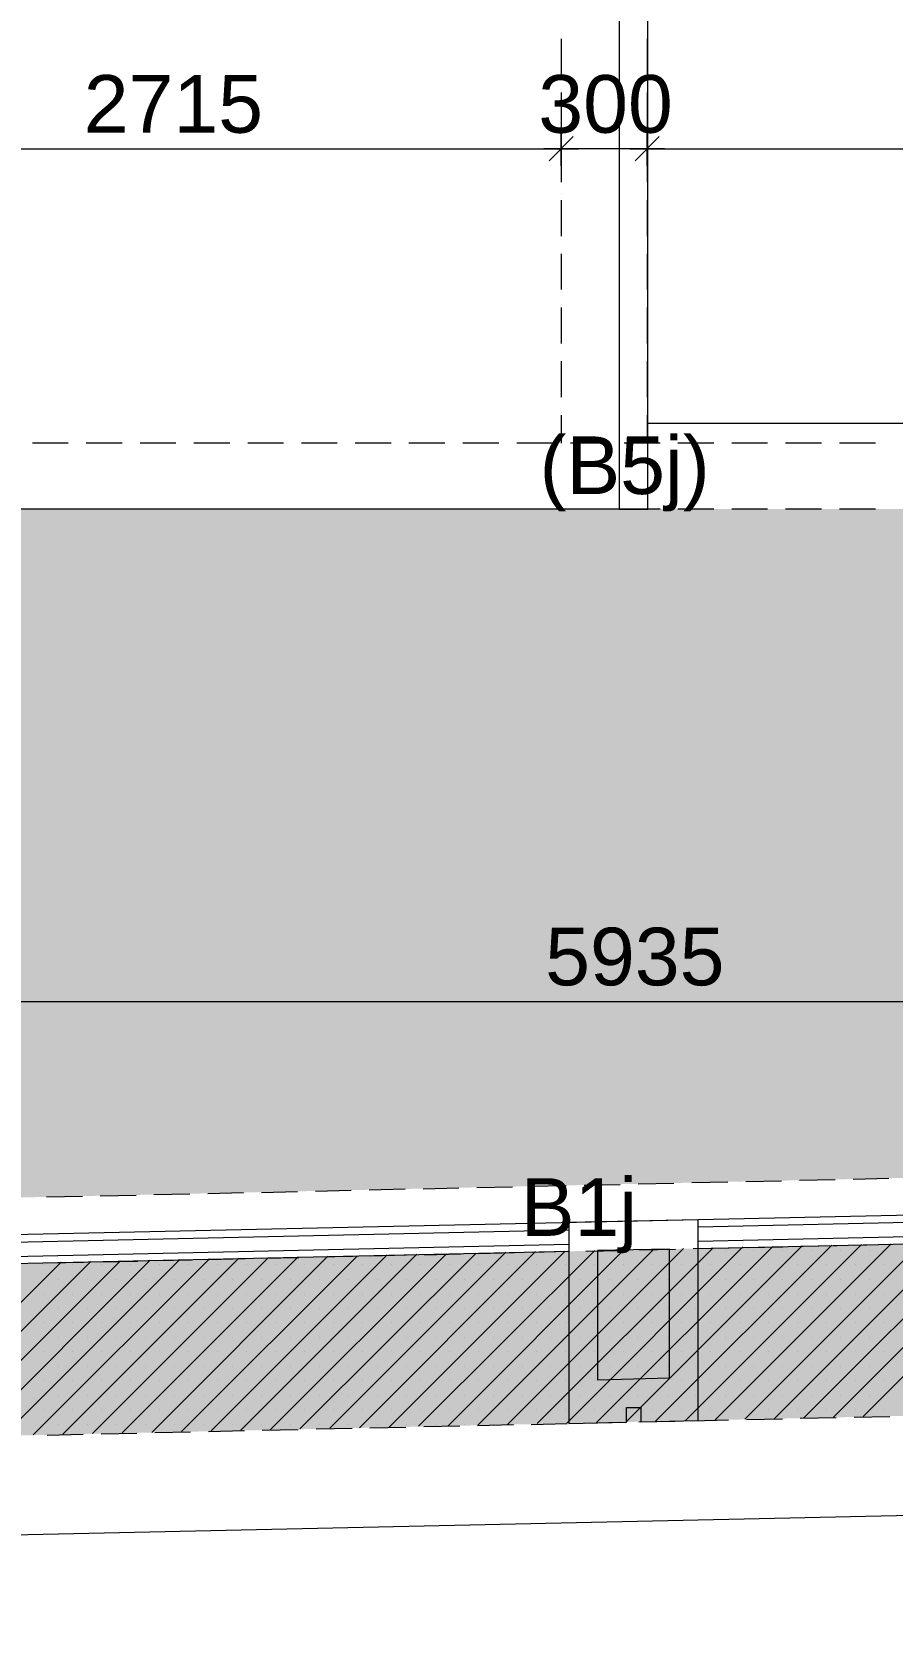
# Model space of a CAD drawing. Header units: millimetres. Extents: x -1303 to 98744, y -1303 to 90097.
# Drawn here: x 51375 to 54372, y 14373 to 19946 of the extents above; entities that cross this region are included whole.
import ezdxf

# ---------------------------------------------------------------- set-up
doc = ezdxf.new("R2010")
doc.units = ezdxf.units.MM
doc.layers.add('PDF_Geometry', color=7, linetype='Continuous')
doc.layers.add('PDF_Text', color=7, linetype='Continuous')
doc.layers.add('PDF_Solid Fills', color=192, linetype='Continuous', true_color=0xc2c0c0c0)
doc.styles.add('PDF ArialMT', font='arial.ttf')

msp = doc.modelspace()

# ---------------------------------------------------------------- hatches: boundary and pattern name
at = {"layer": 'PDF_Solid Fills', "true_color": 0x00007f}
h = msp.add_hatch(color=254, dxfattribs=at)
h.paths.add_polyline_path([(74624.31541, 16167.67383), (74624.31541, 15567.81796), (9799.46285, 14130.21454), (9804.28731, 14730.15409)], flags=0)
h.paths.add_polyline_path([(7404.275, 37242.73593), (8004.29925, 37242.73593), (8004.29925, 16872.72168), (7404.275, 16872.72168)], flags=0)
h.paths.add_polyline_path([(8004.29925, 16872.72168), (7983.4807, 16679.51365), (7983.31127, 16481.90264), (8004.55339, 16283.02302), (8047.46016, 16086.42856), (8111.52536, 15895.75776), (8195.3089, 15714.14292), (8297.03284, 15544.62953), (8413.99157, 15389.5038), (8546.60657, 15247.57974), (8696.06174, 15118.18072), (8860.41285, 15004.26957), (9037.28897, 14908.29987), (9223.47415, 14832.13321), (9415.6677, 14776.86981), (9610.40055, 14743.01796), (9804.28731, 14730.15409), (9799.46285, 14130.21454), (9584.16557, 14140.28601), (9363.53556, 14170.83718), (9140.28256, 14223.64598), (8917.70726, 14299.55851), (8699.36241, 14399.25246), (8488.88858, 14522.21955), (8289.92424, 14667.61267), (8106.02423, 14833.65595), (7940.23508, 15017.64068), (7795.09507, 15216.68973), (7672.21268, 15427.33299), (7572.77287, 15645.76255), (7497.02977, 15868.42256), (7444.47407, 16091.67659), (7414.09232, 16312.38925), (7404.275, 16527.68859), (7404.275, 16872.72168), (8004.29925, 16872.72168)], flags=0)
h.paths.add_polyline_path([(7194.30944, 37692.71099), (7194.30944, 80672.7138), (7694.3009, 80672.7138), (7694.3009, 37692.71099)], flags=0)
h = msp.add_hatch(color=254, dxfattribs=at)
h.paths.add_polyline_path([(12814.30857, 16872.72168), (12814.30857, 15026.95077), (9799.20871, 14960.09316), (9658.30121, 14967.03233), (9514.00728, 14987.42836), (9368.02118, 15022.38044), (9222.54335, 15072.39683), (9079.77321, 15137.90008), (8942.25007, 15218.63604), (8812.34276, 15314.0138), (8692.25382, 15422.7637), (8584.01219, 15543.36091), (8489.14272, 15673.68971), (8408.99871, 15811.5517), (8344.08741, 15954.57597), (8294.664, 16100.30898), (8260.38859, 16246.37773), (8240.58554, 16390.84108), (8234.23832, 16531.75065), (8234.23832, 16872.72168)], flags=0)
h.paths.add_polyline_path([(22479.26705, 17272.68137), (22479.26705, 15241.31724), (19209.26177, 15168.7901), (19209.26177, 17272.68137)], flags=0)
h.paths.add_polyline_path([(25959.23687, 17272.68137), (25959.23687, 15322.73089), (22709.2898, 15246.39481), (22709.2898, 17272.68137)], flags=0)
h.paths.add_polyline_path([(32124.25101, 18282.73679), (32124.25101, 15455.26118), (26189.25962, 15327.89318), (26189.25962, 18282.73679)], flags=0)
h.paths.add_polyline_path([(36934.25928, 16872.72168), (36934.25928, 15561.8943), (32354.27376, 15460.33875), (32354.27376, 16872.72168)], flags=0)
h.paths.add_polyline_path([(50274.26033, 16872.72168), (50274.26033, 15857.75915), (45694.27273, 15756.20359), (45694.27273, 16872.72168)], flags=0)
h.paths.add_polyline_path([(59929.31471, 17272.68137), (59929.31471, 16071.87252), (56669.29721, 15999.59848), (56669.29721, 17272.68137)], flags=0)
h.paths.add_polyline_path([(63419.27024, 17272.68137), (63419.27024, 16149.30779), (60159.25274, 16076.95111), (60159.25274, 17272.68137)], flags=0)
h.paths.add_polyline_path([(69584.28231, 18282.73679), (69584.28231, 16285.98588), (63649.29506, 16154.3864), (63649.29506, 18282.73679)], flags=0)
h.paths.add_polyline_path([(74394.29472, 16872.72168), (74394.29472, 16409.62861), (69814.31126, 16291.06242), (69814.31126, 16872.72168)], flags=0)
h.paths.add_polyline_path([(18979.23903, 18282.73679), (18979.23903, 15163.7115), (13044.24764, 15027.79686), (13044.24764, 18282.73679), (18944.28591, 18282.73679)], flags=0)
h.paths.add_polyline_path([(56439.27239, 18282.73679), (56439.27239, 15994.4362), (50504.281, 15862.83775), (50504.281, 18282.73679)], flags=0)

# ---------------------------------------------------------------- linework, layer by layer
at = {"layer": 'PDF_Geometry', "color": 9, "lineweight": 0, "true_color": 0xc0c0c0}
msp.add_lwpolyline([(73543.76698, 33926.94469), (73593.70177, 33827.08339), (73593.70177, 33926.94469), (74523.7764, 33926.94469), (74523.7764, 34597.21299), (74623.6377, 34597.21299), (74623.6377, 16267.28307), (9842.20122, 14831.96378, -0.0040587119), (9814.553, 14831.94622, -0.4141989555), (8103.90849, 16521.17195), (8103.90849, 13152.0657)], format="xyb", dxfattribs=at)
for points in [[(53421.3791, 23687.60704), (51821.03617, 23687.60704), (51821.03617, 23586.89861), (53421.3791, 23586.89861), (53421.3791, 18282.31322), (53521.24454, 18282.31322), (53521.24454, 23586.89861), (55798.6286, 23586.89861), (55798.6286, 23687.60704), (54521.56424, 23687.60704), (54521.56424, 24087.06053), (54421.70293, 24087.06053), (54421.70293, 23687.60704), (53521.24454, 23687.60704), (53521.24454, 24087.06053), (53421.3791, 24087.06053)], [(53696.42538, 15803.5123), (53246.19825, 15794.20221), (53246.19825, 15093.46953), (53446.76799, 15097.70101), (53446.76799, 15148.47878), (53496.70277, 15149.32488), (53496.70277, 15099.39319), (53696.42538, 15103.62467)], [(53346.05955, 15245.80285), (53596.56408, 15251.72652), (53596.56408, 15701.10962), (53346.05955, 15696.03206)]]:
    msp.add_lwpolyline(points, close=True, dxfattribs=at)
at = {"layer": 'PDF_Geometry', "color": 157, "lineweight": 0, "true_color": 0x3f5f7f}
for points in [[(53219.11511, 19922.4358), (53219.11511, 19797.18353)], [(53518.70317, 19922.4358), (53518.70317, 19797.18353)], [(53219.11511, 19734.55844), (53219.11511, 19610.1533)], [(53518.70317, 19734.55844), (53518.70317, 19610.1533)], [(53219.11511, 19547.52614), (53219.11511, 19422.27387)], [(53518.70317, 19547.52614), (53518.70317, 19422.27387)], [(53219.11511, 19359.64878), (53219.11511, 19234.39652)], [(53518.70317, 19359.64878), (53518.70317, 19234.39652)], [(53219.11511, 19172.61648), (53219.11511, 19047.36629)], [(53518.70317, 19172.61648), (53518.70317, 19047.36629)], [(53219.11511, 18984.73912), (53219.11511, 18859.48686)], [(53518.70317, 18984.73912), (53518.70317, 18859.48686)], [(53219.11511, 18797.70889), (53219.11511, 18672.45663)], [(53518.70317, 18797.70889), (53518.70317, 18672.45663)], [(53219.11511, 18609.82946), (53219.11511, 18512.50539)], [(53518.70317, 18609.82946), (53518.70317, 18512.50539)], [(51501.1337, 18512.50539), (51376.73063, 18512.50539)], [(51689.01313, 18512.50539), (51563.7588, 18512.50539)], [(51876.04542, 18512.50539), (51751.63822, 18512.50539)], [(52063.92072, 18512.50539), (51938.67053, 18512.50539)], [(52250.95302, 18512.50539), (52126.54582, 18512.50539)], [(52438.83244, 18512.50539), (52313.57811, 18512.50539)], [(52626.70773, 18512.50539), (52501.45754, 18512.50539)], [(52813.74003, 18512.50539), (52688.48984, 18512.50539)], [(53001.61945, 18512.50539), (52876.36513, 18512.50539)], [(53188.64763, 18512.50539), (53064.24456, 18512.50539)], [(53376.52705, 18512.50539), (53251.27685, 18512.50539)], [(53563.55935, 18512.50539), (53439.15214, 18512.50539)], [(53751.43464, 18512.50539), (53626.18444, 18512.50539)], [(53938.46694, 18512.50539), (53814.06387, 18512.50539)], [(54126.34637, 18512.50539), (54001.09204, 18512.50539)], [(54314.22166, 18512.50539), (54188.97146, 18512.50539)], [(51501.1337, 18282.31322), (51376.73063, 18282.31322)], [(51689.01313, 18282.31322), (51563.7588, 18282.31322)], [(51876.04542, 18282.31322), (51751.63822, 18282.31322)], [(52063.92072, 18282.31322), (51938.67053, 18282.31322)], [(52250.95302, 18282.31322), (52126.54582, 18282.31322)], [(52438.83244, 18282.31322), (52313.57811, 18282.31322)], [(52626.70773, 18282.31322), (52501.45754, 18282.31322)], [(52813.74003, 18282.31322), (52688.48984, 18282.31322)], [(53001.61945, 18282.31322), (52876.36513, 18282.31322)], [(53188.64763, 18282.31322), (53064.24456, 18282.31322)], [(53376.52705, 18282.31322), (53251.27685, 18282.31322)], [(53563.55935, 18282.31322), (53439.15214, 18282.31322)], [(53751.43464, 18282.31322), (53626.18444, 18282.31322)], [(53938.46694, 18282.31322), (53814.06387, 18282.31322)], [(54126.34637, 18282.31322), (54001.09204, 18282.31322)], [(54314.22166, 18282.31322), (54188.97146, 18282.31322)], [(54049.33258, 15941.45797), (54174.58277, 15943.99727)], [(54237.212, 15944.84336), (54361.61507, 15948.22875)], [(51424.96704, 15883.06332), (51550.22136, 15885.60262)], [(51612.84647, 15887.2948), (51737.24954, 15889.8341)], [(51799.87876, 15891.52628), (51925.12896, 15894.06559)], [(51987.75405, 15894.91168), (52112.16126, 15898.29707)], [(52174.78635, 15899.14316), (52300.03655, 15902.52855)], [(52362.66578, 15903.37464), (52487.06885, 15906.76003)], [(52549.69395, 15907.60612), (52674.94828, 15910.99151)], [(52737.57337, 15911.8376), (52861.98057, 15914.3769)], [(52924.60567, 15916.06909), (53049.85586, 15918.60838)], [(53112.48096, 15920.30057), (53236.88816, 15922.83986)], [(53299.51326, 15924.53205), (53424.76758, 15927.07134)], [(53487.39269, 15928.76353), (53611.79576, 15931.30282)], [(53674.42498, 15932.99501), (53799.67518, 15935.53431)], [(53862.30027, 15937.22649), (53986.70748, 15939.76579)], [(54242.28647, 15715.49728), (54366.69367, 15718.03555)], [(51804.95324, 15661.33411), (51930.20756, 15663.87342)], [(51992.83266, 15665.5656), (52118.08286, 15668.1049)], [(52179.86496, 15669.79708), (52305.11515, 15672.33638)], [(52367.74025, 15674.02856), (52492.99458, 15676.56786)], [(52554.77255, 15678.26004), (52680.02687, 15680.79934)], [(52742.65198, 15681.64543), (52867.90216, 15685.03082)], [(52929.68427, 15685.87691), (53054.93447, 15689.26231)], [(53117.55956, 15690.10839), (53242.81389, 15693.49379)], [(53304.59187, 15694.33987), (53429.84206, 15696.87814)], [(53492.47129, 15698.57135), (53617.72148, 15701.10962)], [(53679.49946, 15702.80283), (53804.75379, 15705.3411)], [(53867.37888, 15707.03432), (53991.78608, 15709.57259)], [(54054.41118, 15711.2658), (54179.66137, 15713.80407)], [(51430.04564, 15652.87115), (51555.29584, 15655.41045)], [(51617.92506, 15657.10263), (51743.17526, 15659.64194)]]:
    msp.add_lwpolyline(points, dxfattribs=at)
at = {"layer": 'PDF_Geometry', "color": 122, "lineweight": 0, "true_color": 0x00b88a}
for points in [[(53261.42993, 19581.37799), (53176.8003, 19496.74836)], [(53219.11511, 19478.97738), (53219.11511, 19599.15104)], [(53476.38836, 19496.74836), (53561.01798, 19581.37799)], [(53518.70317, 19599.15104), (53518.70317, 19478.97738)], [(53279.20298, 19539.06317), (53159.02726, 19539.06317)], [(53458.61944, 19539.06317), (53578.79102, 19539.06317)]]:
    msp.add_lwpolyline(points, close=True, dxfattribs=at)
for points in [[(50543.97181, 19539.06317), (50523.66152, 19539.06317), (53198.80483, 19539.06317), (53178.49455, 19539.06317)], [(53518.70317, 19539.06317), (53219.11511, 19539.06317)], [(53558.48074, 19539.06317), (53539.01758, 19539.06317), (56418.96211, 19539.06317), (56398.65183, 19539.06317)], [(50543.97181, 16565.17894), (50523.66152, 16565.17894), (56418.96211, 16565.17894), (56398.65183, 16565.17894)]]:
    msp.add_lwpolyline(points, dxfattribs=at)
at = {"layer": 'PDF_Geometry', "lineweight": 0}
for points in [[(53219.11511, 19539.06317), (53219.11511, 19539.06317)], [(53219.11511, 19539.06317), (53219.11511, 19539.06317)], [(53518.70317, 19539.06317), (53518.70317, 19539.06317)], [(53518.70317, 19539.06317), (53518.70317, 19539.06317)], [(53219.11511, 19460.35721), (53219.11511, 19460.35721)], [(53219.11511, 19460.35721), (53219.11511, 19460.35721)], [(53518.70317, 19460.35721), (53518.70317, 19460.35721)], [(53518.70317, 19460.35721), (53518.70317, 19460.35721)], [(53219.11511, 19382.49837), (53219.11511, 19382.49837)], [(53219.11511, 19382.49837), (53219.11511, 19382.49837)], [(53518.70317, 19382.49837), (53518.70317, 19382.49837)], [(53518.70317, 19382.49837), (53518.70317, 19382.49837)], [(53652.42046, 15103.62467), (54265.98525, 15717.18946)], [(53755.66612, 15106.16397), (54369.23091, 15719.72876)], [(53858.91592, 15108.70224), (54472.48071, 15722.26703)], [(53962.16571, 15110.39545), (54575.7305, 15723.96024)], [(54065.41138, 15112.93372), (54678.97617, 15726.49851)], [(54168.66118, 15115.47302), (54782.22597, 15729.03782)], [(54271.90684, 15117.1652), (54885.47163, 15731.57712)], [(51172.77241, 15048.61542), (51786.3372, 15662.18021)], [(51276.01807, 15051.15471), (51889.58286, 15664.7195)], [(51379.26787, 15053.69298), (51992.83266, 15667.25777)], [(51482.51766, 15055.38619), (52096.08245, 15669.79708)], [(51585.76333, 15057.92446), (52199.32812, 15671.48925)], [(51689.01313, 15060.46377), (52302.57792, 15674.02856)], [(51792.25879, 15062.15595), (52405.82358, 15676.56786)], [(51895.50859, 15064.69525), (52509.07338, 15678.26004)], [(51998.75838, 15067.23455), (52612.32317, 15680.79934)], [(52102.00405, 15069.77282), (52716.41596, 15683.33761)], [(52205.25385, 15071.46603), (52819.66576, 15685.03082)], [(52308.49951, 15074.0043), (52922.91142, 15687.5691)], [(52412.59643, 15076.5436), (53026.16122, 15690.10839)], [(52515.8421, 15078.23579), (53129.40689, 15692.64666)], [(52619.09189, 15080.77508), (53232.65668, 15694.33987)], [(52722.34169, 15083.31335), (53335.90648, 15696.87814)], [(52825.58735, 15085.00656), (53439.15214, 15699.41745)], [(52928.83715, 15087.54483), (53542.40194, 15701.10962)], [(53032.08282, 15090.08414), (53645.64761, 15703.64893)], [(53135.33261, 15092.62344), (53748.8974, 15706.18823)], [(53238.58241, 15094.31562), (53852.1472, 15708.7265)], [(53341.82807, 15096.85492), (53956.23999, 15710.41971)], [(53385.83714, 15696.03206), (53385.83714, 15696.03206)], [(53445.07787, 15099.39319), (54059.48978, 15712.95798)], [(53486.54556, 15696.03206), (53486.54556, 15696.03206)], [(53548.32354, 15101.0864), (54162.73545, 15715.49728)], [(53588.10111, 15696.03206), (53588.10111, 15696.03206)], [(53688.80954, 15696.03206), (53688.80954, 15696.03206)], [(53790.36509, 15696.03206), (53790.36509, 15696.03206)], [(53891.07352, 15696.03206), (53891.07352, 15696.03206)], [(53991.78608, 15696.03206), (53991.78608, 15696.03206)], [(54093.34163, 15696.03206), (54093.34163, 15696.03206)], [(54194.05007, 15696.03206), (54194.05007, 15696.03206)], [(54294.75849, 15696.03206), (54294.75849, 15696.03206)], [(50862.18002, 15041.84566), (51476.59194, 15655.41045)], [(50965.42983, 15044.38394), (51579.84173, 15657.94873)], [(51068.67549, 15046.07715), (51683.0874, 15660.48802)], [(51415.65696, 15646.10037), (51415.65696, 15646.10037)], [(51517.21251, 15646.10037), (51517.21251, 15646.10037)], [(51617.92506, 15646.10037), (51617.92506, 15646.10037)], [(51718.6335, 15646.10037), (51718.6335, 15646.10037)], [(51820.18905, 15646.10037), (51820.18905, 15646.10037)], [(51920.89748, 15646.10037), (51920.89748, 15646.10037)], [(52022.45303, 15646.10037), (52022.45303, 15646.10037)], [(52123.16145, 15646.10037), (52123.16145, 15646.10037)], [(52223.86989, 15646.10037), (52223.86989, 15646.10037)], [(52325.42544, 15646.10037), (52325.42544, 15646.10037)], [(52426.138, 15646.10037), (52426.138, 15646.10037)], [(52526.84643, 15646.10037), (52526.84643, 15646.10037)], [(52628.40198, 15646.10037), (52628.40198, 15646.10037)], [(52729.11041, 15646.10037), (52729.11041, 15646.10037)], [(52830.66596, 15646.10037), (52830.66596, 15646.10037)], [(52931.37438, 15646.10037), (52931.37438, 15646.10037)], [(53032.08282, 15646.10037), (53032.08282, 15646.10037)], [(53133.63837, 15646.10037), (53133.63837, 15646.10037)], [(53234.35093, 15646.10037), (53234.35093, 15646.10037)], [(53335.05936, 15646.10037), (53335.05936, 15646.10037)], [(53436.61491, 15646.10037), (53436.61491, 15646.10037)], [(53537.32334, 15646.10037), (53537.32334, 15646.10037)], [(53638.87889, 15646.10037), (53638.87889, 15646.10037)], [(53739.58731, 15646.10037), (53739.58731, 15646.10037)], [(53840.29575, 15646.10037), (53840.29575, 15646.10037)], [(53941.8513, 15646.10037), (53941.8513, 15646.10037)], [(54042.56386, 15646.10037), (54042.56386, 15646.10037)], [(54143.27229, 15646.10037), (54143.27229, 15646.10037)], [(54244.82784, 15646.10037), (54244.82784, 15646.10037)], [(54345.53627, 15646.10037), (54345.53627, 15646.10037)], [(51466.43473, 15595.32259), (51466.43473, 15595.32259)], [(51567.14729, 15595.32259), (51567.14729, 15595.32259)], [(51668.70284, 15595.32259), (51668.70284, 15595.32259)], [(51769.41127, 15595.32259), (51769.41127, 15595.32259)], [(51870.1197, 15595.32259), (51870.1197, 15595.32259)], [(51971.67525, 15595.32259), (51971.67525, 15595.32259)], [(52072.38368, 15595.32259), (52072.38368, 15595.32259)], [(52173.93923, 15595.32259), (52173.93923, 15595.32259)], [(52274.64766, 15595.32259), (52274.64766, 15595.32259)], [(52375.36022, 15595.32259), (52375.36022, 15595.32259)], [(52476.91577, 15595.32259), (52476.91577, 15595.32259)], [(52577.62421, 15595.32259), (52577.62421, 15595.32259)], [(52678.33263, 15595.32259), (52678.33263, 15595.32259)], [(52779.88818, 15595.32259), (52779.88818, 15595.32259)], [(52880.59661, 15595.32259), (52880.59661, 15595.32259)], [(52982.15216, 15595.32259), (52982.15216, 15595.32259)], [(53082.86059, 15595.32259), (53082.86059, 15595.32259)], [(53183.57315, 15595.32259), (53183.57315, 15595.32259)], [(53285.1287, 15595.32259), (53285.1287, 15595.32259)], [(53385.83714, 15595.32259), (53385.83714, 15595.32259)], [(53486.54556, 15595.32259), (53486.54556, 15595.32259)], [(53588.10111, 15595.32259), (53588.10111, 15595.32259)], [(53688.80954, 15595.32259), (53688.80954, 15595.32259)], [(53790.36509, 15595.32259), (53790.36509, 15595.32259)], [(53891.07352, 15595.32259), (53891.07352, 15595.32259)], [(53991.78608, 15595.32259), (53991.78608, 15595.32259)], [(54093.34163, 15595.32259), (54093.34163, 15595.32259)], [(54194.05007, 15595.32259), (54194.05007, 15595.32259)], [(54294.75849, 15595.32259), (54294.75849, 15595.32259)], [(51415.65696, 15544.54482), (51415.65696, 15544.54482)], [(51466.43473, 15494.61417), (51466.43473, 15494.61417)], [(51517.21251, 15544.54482), (51517.21251, 15544.54482)], [(51567.14729, 15494.61417), (51567.14729, 15494.61417)], [(51617.92506, 15544.54482), (51617.92506, 15544.54482)], [(51668.70284, 15494.61417), (51668.70284, 15494.61417)], [(51718.6335, 15544.54482), (51718.6335, 15544.54482)], [(51769.41127, 15494.61417), (51769.41127, 15494.61417)], [(51820.18905, 15544.54482), (51820.18905, 15544.54482)], [(51870.1197, 15494.61417), (51870.1197, 15494.61417)], [(51920.89748, 15544.54482), (51920.89748, 15544.54482)], [(51971.67525, 15494.61417), (51971.67525, 15494.61417)], [(52022.45303, 15544.54482), (52022.45303, 15544.54482)], [(52072.38368, 15494.61417), (52072.38368, 15494.61417)], [(52123.16145, 15544.54482), (52123.16145, 15544.54482)], [(52173.93923, 15494.61417), (52173.93923, 15494.61417)], [(52223.86989, 15544.54482), (52223.86989, 15544.54482)], [(52274.64766, 15494.61417), (52274.64766, 15494.61417)], [(52325.42544, 15544.54482), (52325.42544, 15544.54482)], [(52375.36022, 15494.61417), (52375.36022, 15494.61417)], [(52426.138, 15544.54482), (52426.138, 15544.54482)], [(52476.91577, 15494.61417), (52476.91577, 15494.61417)], [(52526.84643, 15544.54482), (52526.84643, 15544.54482)], [(52577.62421, 15494.61417), (52577.62421, 15494.61417)], [(52628.40198, 15544.54482), (52628.40198, 15544.54482)], [(52678.33263, 15494.61417), (52678.33263, 15494.61417)], [(52729.11041, 15544.54482), (52729.11041, 15544.54482)], [(52779.88818, 15494.61417), (52779.88818, 15494.61417)], [(52830.66596, 15544.54482), (52830.66596, 15544.54482)], [(52880.59661, 15494.61417), (52880.59661, 15494.61417)], [(52931.37438, 15544.54482), (52931.37438, 15544.54482)], [(52982.15216, 15494.61417), (52982.15216, 15494.61417)], [(53032.08282, 15544.54482), (53032.08282, 15544.54482)], [(53082.86059, 15494.61417), (53082.86059, 15494.61417)], [(53133.63837, 15544.54482), (53133.63837, 15544.54482)], [(53183.57315, 15494.61417), (53183.57315, 15494.61417)], [(53234.35093, 15544.54482), (53234.35093, 15544.54482)], [(53285.1287, 15494.61417), (53285.1287, 15494.61417)], [(53335.05936, 15544.54482), (53335.05936, 15544.54482)], [(53385.83714, 15494.61417), (53385.83714, 15494.61417)], [(53436.61491, 15544.54482), (53436.61491, 15544.54482)], [(53486.54556, 15494.61417), (53486.54556, 15494.61417)], [(53537.32334, 15544.54482), (53537.32334, 15544.54482)], [(53588.10111, 15494.61417), (53588.10111, 15494.61417)], [(53638.87889, 15544.54482), (53638.87889, 15544.54482)], [(53688.80954, 15494.61417), (53688.80954, 15494.61417)], [(53739.58731, 15544.54482), (53739.58731, 15544.54482)], [(53790.36509, 15494.61417), (53790.36509, 15494.61417)], [(53840.29575, 15544.54482), (53840.29575, 15544.54482)], [(53891.07352, 15494.61417), (53891.07352, 15494.61417)], [(53941.8513, 15544.54482), (53941.8513, 15544.54482)], [(53991.78608, 15494.61417), (53991.78608, 15494.61417)], [(54042.56386, 15544.54482), (54042.56386, 15544.54482)], [(54093.34163, 15494.61417), (54093.34163, 15494.61417)], [(54143.27229, 15544.54482), (54143.27229, 15544.54482)], [(54194.05007, 15494.61417), (54194.05007, 15494.61417)], [(54244.82784, 15544.54482), (54244.82784, 15544.54482)], [(54294.75849, 15494.61417), (54294.75849, 15494.61417)], [(54345.53627, 15544.54482), (54345.53627, 15544.54482)], [(51415.65696, 15443.83639), (51415.65696, 15443.83639)], [(51517.21251, 15443.83639), (51517.21251, 15443.83639)], [(51617.92506, 15443.83639), (51617.92506, 15443.83639)], [(51718.6335, 15443.83639), (51718.6335, 15443.83639)], [(51820.18905, 15443.83639), (51820.18905, 15443.83639)], [(51920.89748, 15443.83639), (51920.89748, 15443.83639)], [(52022.45303, 15443.83639), (52022.45303, 15443.83639)], [(52123.16145, 15443.83639), (52123.16145, 15443.83639)], [(52223.86989, 15443.83639), (52223.86989, 15443.83639)], [(52325.42544, 15443.83639), (52325.42544, 15443.83639)], [(52426.138, 15443.83639), (52426.138, 15443.83639)], [(52526.84643, 15443.83639), (52526.84643, 15443.83639)], [(52628.40198, 15443.83639), (52628.40198, 15443.83639)], [(52729.11041, 15443.83639), (52729.11041, 15443.83639)], [(52830.66596, 15443.83639), (52830.66596, 15443.83639)], [(52931.37438, 15443.83639), (52931.37438, 15443.83639)], [(53032.08282, 15443.83639), (53032.08282, 15443.83639)], [(53133.63837, 15443.83639), (53133.63837, 15443.83639)], [(53234.35093, 15443.83639), (53234.35093, 15443.83639)], [(53335.05936, 15443.83639), (53335.05936, 15443.83639)], [(53436.61491, 15443.83639), (53436.61491, 15443.83639)], [(53537.32334, 15443.83639), (53537.32334, 15443.83639)], [(53638.87889, 15443.83639), (53638.87889, 15443.83639)], [(53739.58731, 15443.83639), (53739.58731, 15443.83639)], [(53840.29575, 15443.83639), (53840.29575, 15443.83639)], [(53941.8513, 15443.83639), (53941.8513, 15443.83639)], [(54042.56386, 15443.83639), (54042.56386, 15443.83639)], [(54143.27229, 15443.83639), (54143.27229, 15443.83639)], [(54244.82784, 15443.83639), (54244.82784, 15443.83639)], [(54345.53627, 15443.83639), (54345.53627, 15443.83639)], [(51466.43473, 15393.05861), (51466.43473, 15393.05861)], [(51567.14729, 15393.05861), (51567.14729, 15393.05861)], [(51668.70284, 15393.05861), (51668.70284, 15393.05861)], [(51769.41127, 15393.05861), (51769.41127, 15393.05861)], [(51870.1197, 15393.05861), (51870.1197, 15393.05861)], [(51971.67525, 15393.05861), (51971.67525, 15393.05861)], [(52072.38368, 15393.05861), (52072.38368, 15393.05861)], [(52173.93923, 15393.05861), (52173.93923, 15393.05861)], [(52274.64766, 15393.05861), (52274.64766, 15393.05861)], [(52375.36022, 15393.05861), (52375.36022, 15393.05861)], [(52476.91577, 15393.05861), (52476.91577, 15393.05861)], [(52577.62421, 15393.05861), (52577.62421, 15393.05861)], [(52678.33263, 15393.05861), (52678.33263, 15393.05861)], [(52779.88818, 15393.05861), (52779.88818, 15393.05861)], [(52880.59661, 15393.05861), (52880.59661, 15393.05861)], [(52982.15216, 15393.05861), (52982.15216, 15393.05861)], [(53082.86059, 15393.05861), (53082.86059, 15393.05861)], [(53183.57315, 15393.05861), (53183.57315, 15393.05861)], [(53285.1287, 15393.05861), (53285.1287, 15393.05861)], [(53385.83714, 15393.05861), (53385.83714, 15393.05861)], [(53486.54556, 15393.05861), (53486.54556, 15393.05861)], [(53588.10111, 15393.05861), (53588.10111, 15393.05861)], [(53688.80954, 15393.05861), (53688.80954, 15393.05861)], [(53790.36509, 15393.05861), (53790.36509, 15393.05861)], [(53891.07352, 15393.05861), (53891.07352, 15393.05861)], [(53991.78608, 15393.05861), (53991.78608, 15393.05861)], [(54093.34163, 15393.05861), (54093.34163, 15393.05861)], [(54194.05007, 15393.05861), (54194.05007, 15393.05861)], [(54294.75849, 15393.05861), (54294.75849, 15393.05861)], [(51415.65696, 15343.12692), (51415.65696, 15343.12692)], [(51517.21251, 15343.12692), (51517.21251, 15343.12692)], [(51617.92506, 15343.12692), (51617.92506, 15343.12692)], [(51718.6335, 15343.12692), (51718.6335, 15343.12692)], [(51820.18905, 15343.12692), (51820.18905, 15343.12692)], [(51920.89748, 15343.12692), (51920.89748, 15343.12692)], [(52022.45303, 15343.12692), (52022.45303, 15343.12692)], [(52123.16145, 15343.12692), (52123.16145, 15343.12692)], [(52223.86989, 15343.12692), (52223.86989, 15343.12692)], [(52325.42544, 15343.12692), (52325.42544, 15343.12692)], [(52426.138, 15343.12692), (52426.138, 15343.12692)], [(52526.84643, 15343.12692), (52526.84643, 15343.12692)], [(52628.40198, 15343.12692), (52628.40198, 15343.12692)], [(52729.11041, 15343.12692), (52729.11041, 15343.12692)], [(52830.66596, 15343.12692), (52830.66596, 15343.12692)], [(52931.37438, 15343.12692), (52931.37438, 15343.12692)], [(53032.08282, 15343.12692), (53032.08282, 15343.12692)], [(53133.63837, 15343.12692), (53133.63837, 15343.12692)], [(53234.35093, 15343.12692), (53234.35093, 15343.12692)], [(53335.05936, 15343.12692), (53335.05936, 15343.12692)], [(53436.61491, 15343.12692), (53436.61491, 15343.12692)], [(53537.32334, 15343.12692), (53537.32334, 15343.12692)], [(53638.87889, 15343.12692), (53638.87889, 15343.12692)], [(53739.58731, 15343.12692), (53739.58731, 15343.12692)], [(53840.29575, 15343.12692), (53840.29575, 15343.12692)], [(53941.8513, 15343.12692), (53941.8513, 15343.12692)], [(54042.56386, 15343.12692), (54042.56386, 15343.12692)], [(54143.27229, 15343.12692), (54143.27229, 15343.12692)], [(54244.82784, 15343.12692), (54244.82784, 15343.12692)], [(54345.53627, 15343.12692), (54345.53627, 15343.12692)], [(51466.43473, 15292.34915), (51466.43473, 15292.34915)], [(51567.14729, 15292.34915), (51567.14729, 15292.34915)], [(51668.70284, 15292.34915), (51668.70284, 15292.34915)], [(51769.41127, 15292.34915), (51769.41127, 15292.34915)], [(51870.1197, 15292.34915), (51870.1197, 15292.34915)], [(51971.67525, 15292.34915), (51971.67525, 15292.34915)], [(52072.38368, 15292.34915), (52072.38368, 15292.34915)], [(52173.93923, 15292.34915), (52173.93923, 15292.34915)], [(52274.64766, 15292.34915), (52274.64766, 15292.34915)], [(52375.36022, 15292.34915), (52375.36022, 15292.34915)], [(52476.91577, 15292.34915), (52476.91577, 15292.34915)], [(52577.62421, 15292.34915), (52577.62421, 15292.34915)], [(52678.33263, 15292.34915), (52678.33263, 15292.34915)], [(52779.88818, 15292.34915), (52779.88818, 15292.34915)], [(52880.59661, 15292.34915), (52880.59661, 15292.34915)], [(52982.15216, 15292.34915), (52982.15216, 15292.34915)], [(53082.86059, 15292.34915), (53082.86059, 15292.34915)], [(53183.57315, 15292.34915), (53183.57315, 15292.34915)], [(53285.1287, 15292.34915), (53285.1287, 15292.34915)], [(53385.83714, 15292.34915), (53385.83714, 15292.34915)], [(53486.54556, 15292.34915), (53486.54556, 15292.34915)], [(53588.10111, 15292.34915), (53588.10111, 15292.34915)], [(53688.80954, 15292.34915), (53688.80954, 15292.34915)], [(53790.36509, 15292.34915), (53790.36509, 15292.34915)], [(53891.07352, 15292.34915), (53891.07352, 15292.34915)], [(53991.78608, 15292.34915), (53991.78608, 15292.34915)], [(54093.34163, 15292.34915), (54093.34163, 15292.34915)], [(54194.05007, 15292.34915), (54194.05007, 15292.34915)], [(54294.75849, 15292.34915), (54294.75849, 15292.34915)], [(51415.65696, 15241.57137), (51415.65696, 15241.57137)], [(51517.21251, 15241.57137), (51517.21251, 15241.57137)], [(51617.92506, 15241.57137), (51617.92506, 15241.57137)], [(51718.6335, 15241.57137), (51718.6335, 15241.57137)], [(51820.18905, 15241.57137), (51820.18905, 15241.57137)], [(51920.89748, 15241.57137), (51920.89748, 15241.57137)], [(52022.45303, 15241.57137), (52022.45303, 15241.57137)], [(52123.16145, 15241.57137), (52123.16145, 15241.57137)], [(52223.86989, 15241.57137), (52223.86989, 15241.57137)], [(52325.42544, 15241.57137), (52325.42544, 15241.57137)], [(52426.138, 15241.57137), (52426.138, 15241.57137)], [(52526.84643, 15241.57137), (52526.84643, 15241.57137)], [(52628.40198, 15241.57137), (52628.40198, 15241.57137)], [(52729.11041, 15241.57137), (52729.11041, 15241.57137)], [(52830.66596, 15241.57137), (52830.66596, 15241.57137)], [(52931.37438, 15241.57137), (52931.37438, 15241.57137)], [(53032.08282, 15241.57137), (53032.08282, 15241.57137)], [(53133.63837, 15241.57137), (53133.63837, 15241.57137)], [(53234.35093, 15241.57137), (53234.35093, 15241.57137)], [(53335.05936, 15241.57137), (53335.05936, 15241.57137)], [(53436.61491, 15241.57137), (53436.61491, 15241.57137)], [(53537.32334, 15241.57137), (53537.32334, 15241.57137)], [(53638.87889, 15241.57137), (53638.87889, 15241.57137)], [(53739.58731, 15241.57137), (53739.58731, 15241.57137)], [(53840.29575, 15241.57137), (53840.29575, 15241.57137)], [(53941.8513, 15241.57137), (53941.8513, 15241.57137)], [(54042.56386, 15241.57137), (54042.56386, 15241.57137)], [(54143.27229, 15241.57137), (54143.27229, 15241.57137)], [(54244.82784, 15241.57137), (54244.82784, 15241.57137)], [(54345.53627, 15241.57137), (54345.53627, 15241.57137)], [(51466.43473, 15190.7936), (51466.43473, 15190.7936)], [(51567.14729, 15190.7936), (51567.14729, 15190.7936)], [(51668.70284, 15190.7936), (51668.70284, 15190.7936)], [(51769.41127, 15190.7936), (51769.41127, 15190.7936)], [(51870.1197, 15190.7936), (51870.1197, 15190.7936)], [(51971.67525, 15190.7936), (51971.67525, 15190.7936)], [(52072.38368, 15190.7936), (52072.38368, 15190.7936)], [(52173.93923, 15190.7936), (52173.93923, 15190.7936)], [(52274.64766, 15190.7936), (52274.64766, 15190.7936)], [(52375.36022, 15190.7936), (52375.36022, 15190.7936)], [(52476.91577, 15190.7936), (52476.91577, 15190.7936)], [(52577.62421, 15190.7936), (52577.62421, 15190.7936)], [(52678.33263, 15190.7936), (52678.33263, 15190.7936)], [(52779.88818, 15190.7936), (52779.88818, 15190.7936)], [(52880.59661, 15190.7936), (52880.59661, 15190.7936)], [(52982.15216, 15190.7936), (52982.15216, 15190.7936)], [(53082.86059, 15190.7936), (53082.86059, 15190.7936)], [(53183.57315, 15190.7936), (53183.57315, 15190.7936)], [(53285.1287, 15190.7936), (53285.1287, 15190.7936)], [(53385.83714, 15190.7936), (53385.83714, 15190.7936)], [(53486.54556, 15190.7936), (53486.54556, 15190.7936)], [(53588.10111, 15190.7936), (53588.10111, 15190.7936)], [(53688.80954, 15190.7936), (53688.80954, 15190.7936)], [(53790.36509, 15190.7936), (53790.36509, 15190.7936)], [(53891.07352, 15190.7936), (53891.07352, 15190.7936)], [(53991.78608, 15190.7936), (53991.78608, 15190.7936)], [(54093.34163, 15190.7936), (54093.34163, 15190.7936)], [(54194.05007, 15190.7936), (54194.05007, 15190.7936)], [(54294.75849, 15190.7936), (54294.75849, 15190.7936)], [(51415.65696, 15140.86191), (51415.65696, 15140.86191)], [(51517.21251, 15140.86191), (51517.21251, 15140.86191)], [(51617.92506, 15140.86191), (51617.92506, 15140.86191)], [(51718.6335, 15140.86191), (51718.6335, 15140.86191)], [(51820.18905, 15140.86191), (51820.18905, 15140.86191)], [(51920.89748, 15140.86191), (51920.89748, 15140.86191)], [(52022.45303, 15140.86191), (52022.45303, 15140.86191)], [(52123.16145, 15140.86191), (52123.16145, 15140.86191)], [(52223.86989, 15140.86191), (52223.86989, 15140.86191)], [(52325.42544, 15140.86191), (52325.42544, 15140.86191)], [(52426.138, 15140.86191), (52426.138, 15140.86191)], [(52526.84643, 15140.86191), (52526.84643, 15140.86191)], [(52628.40198, 15140.86191), (52628.40198, 15140.86191)], [(52729.11041, 15140.86191), (52729.11041, 15140.86191)], [(52830.66596, 15140.86191), (52830.66596, 15140.86191)], [(52931.37438, 15140.86191), (52931.37438, 15140.86191)], [(53032.08282, 15140.86191), (53032.08282, 15140.86191)], [(53133.63837, 15140.86191), (53133.63837, 15140.86191)], [(53234.35093, 15140.86191), (53234.35093, 15140.86191)], [(53335.05936, 15140.86191), (53335.05936, 15140.86191)], [(53436.61491, 15140.86191), (53436.61491, 15140.86191)], [(53537.32334, 15140.86191), (53537.32334, 15140.86191)], [(53638.87889, 15140.86191), (53638.87889, 15140.86191)], [(53676.96222, 15102.77858), (53802.21242, 15105.31788)], [(53739.58731, 15140.86191), (53739.58731, 15140.86191)], [(53840.29575, 15140.86191), (53840.29575, 15140.86191)], [(53864.84164, 15107.01006), (53990.09184, 15109.54937)], [(53941.8513, 15140.86191), (53941.8513, 15140.86191)], [(54042.56386, 15140.86191), (54042.56386, 15140.86191)], [(54051.86981, 15111.24154), (54177.12414, 15113.78085)], [(54143.27229, 15140.86191), (54143.27229, 15140.86191)], [(54239.74924, 15115.47302), (54364.99943, 15118.01233)], [(54244.82784, 15140.86191), (54244.82784, 15140.86191)], [(54345.53627, 15140.86191), (54345.53627, 15140.86191)], [(51427.50841, 15052.8469), (51552.7586, 15055.38619)], [(51466.43473, 15090.08414), (51466.43473, 15090.08414)], [(51567.14729, 15090.08414), (51567.14729, 15090.08414)], [(51615.3837, 15057.07838), (51740.63802, 15059.61767)], [(51668.70284, 15090.08414), (51668.70284, 15090.08414)], [(51769.41127, 15090.08414), (51769.41127, 15090.08414)], [(51802.416, 15061.30986), (51927.6662, 15063.84916)], [(51870.1197, 15090.08414), (51870.1197, 15090.08414)], [(51971.67525, 15090.08414), (51971.67525, 15090.08414)], [(51990.29542, 15065.54134), (52115.54562, 15068.08064)], [(52072.38368, 15090.08414), (52072.38368, 15090.08414)], [(52173.93923, 15090.08414), (52173.93923, 15090.08414)], [(52177.32359, 15069.77282), (52302.57792, 15072.31212)], [(52274.64766, 15090.08414), (52274.64766, 15090.08414)], [(52365.20301, 15074.0043), (52490.45321, 15076.5436)], [(52375.36022, 15090.08414), (52375.36022, 15090.08414)], [(52476.91577, 15090.08414), (52476.91577, 15090.08414)], [(52552.23532, 15078.23579), (52677.48551, 15080.77508)], [(52577.62421, 15090.08414), (52577.62421, 15090.08414)], [(52678.33263, 15090.08414), (52678.33263, 15090.08414)], [(52740.11061, 15082.46727), (52865.36493, 15085.00656)], [(52779.88818, 15090.08414), (52779.88818, 15090.08414)], [(52880.59661, 15090.08414), (52880.59661, 15090.08414)], [(52927.1429, 15085.85266), (53052.39723, 15089.23804)], [(52982.15216, 15090.08414), (52982.15216, 15090.08414)], [(53115.02233, 15090.08414), (53240.27252, 15093.46953)], [(53302.05463, 15094.31562), (53427.30482, 15097.70101)], [(53489.92992, 15098.5471), (53615.18424, 15101.0864)]]:
    msp.add_lwpolyline(points, dxfattribs=at)
at = {"layer": 'PDF_Geometry', "color": 9, "lineweight": 0, "true_color": 0xc0c0c0}
for points in [[(53522.09165, 18581.90334), (66560.97569, 18581.90334)], [(53521.24454, 18282.31322), (45463.65699, 18282.31322), (45693.85123, 18282.31322)], [(53696.42538, 15778.9695), (59818.53585, 15914.3769)], [(53696.42538, 15729.03782), (59818.53585, 15864.44522)], [(53696.42538, 15703.64893), (59818.53585, 15839.05633)], [(45803.86974, 15603.78555), (53247.04537, 15768.81332)], [(45803.86974, 15553.8549), (53247.04537, 15718.88267)], [(45803.86974, 15528.46602), (53247.04537, 15693.49379)]]:
    msp.add_lwpolyline(points, dxfattribs=at)
at = {"layer": 'PDF_Geometry', "color": 222, "lineweight": 0, "true_color": 0xb8008a}
msp.add_lwpolyline([(74611.79451, 15219.56788), (9885.36212, 13785.09571)], dxfattribs=at)

# ---------------------------------------------------------------- texts
at = {"layer": 'PDF_Text', "char_height": 201.084641, "attachment_point": 4, "style": 'PDF ArialMT'}
for s, insert in [('2715', (51555.02716, 19693.74102)), ('300', (53139.49091, 19693.74102)), ('5935', (53163.39039, 16720.19774))]:
    msp.add_mtext(s, dxfattribs=dict(at, insert=insert))
at = {"layer": 'PDF_Text', "color": 6, "char_height": 201.084641, "attachment_point": 4, "style": 'PDF ArialMT'}
for s, insert in [('(B5j)', (53143.89889, 18404.78575)), ('B1j', (53078.16242, 15817.67616))]:
    msp.add_mtext(s, dxfattribs=dict(at, insert=insert))

doc.saveas('drawing.dxf')
